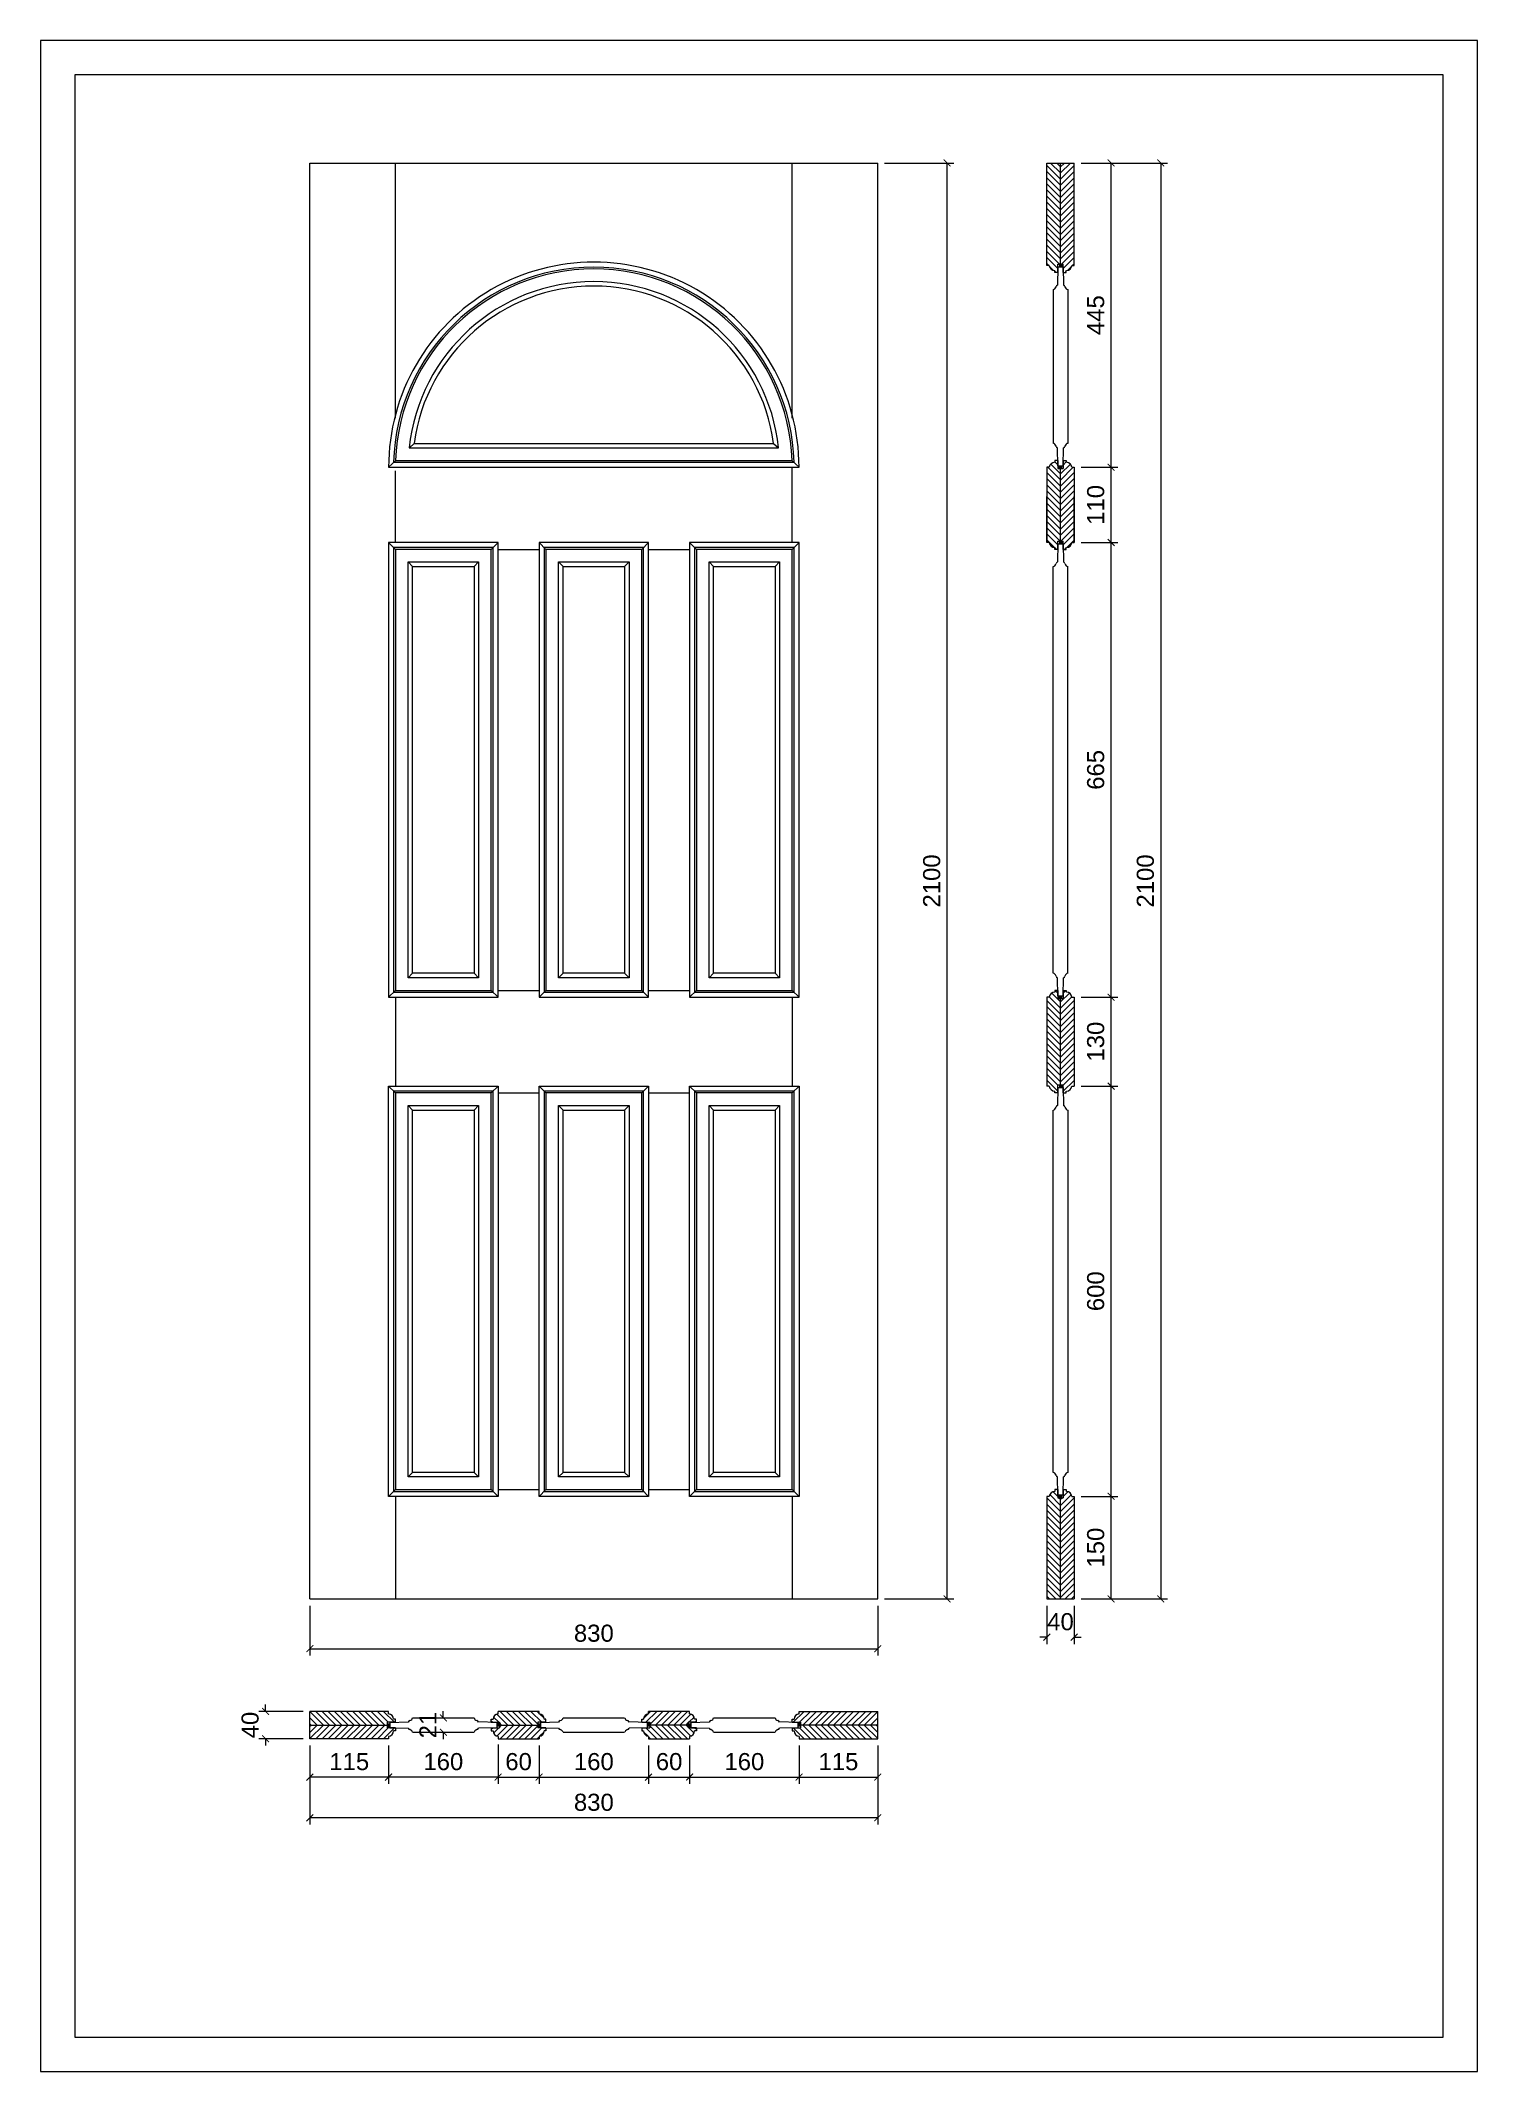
# Model space of a CAD drawing. Header units: millimetres. Extents: x 2105 to 4205, y 632 to 3602.
import ezdxf

# ---------------------------------------------------------------- set-up
doc = ezdxf.new("R2010")
doc.units = ezdxf.units.MM
for name, color, linetype, lineweight in [('图框', 7, 'Continuous', 13), ('填充', 8, 'Continuous', 5), ('标准家私', 4, 'Continuous', 20), ('标注', 2, 'Continuous', 9)]:
    doc.layers.add(name, color=color, linetype=linetype, lineweight=lineweight)
doc.styles.get("Standard").update_dxf_attribs({"font": 'arial.ttf'})
pattern_1 = [(45, (3576.137, 1323.27), (-4.490128, 4.490128), [])]
pattern_2 = [(135, (3616.137, 1323.27), (4.490128, 4.490128), [])]
pattern_3 = [(45, (2499.015, 1118.783), (-4.49013, 4.49013), [])]
pattern_4 = [(315, (2499.015, 1158.783), (-4.49013, -4.49013), [])]
pattern_5 = [(135, (3329.0584, 1118.783), (4.49013, 4.49013), [])]
pattern_6 = [(225, (3329.0584, 1158.783), (4.49013, -4.49013), [])]

# ---------------------------------------------------------------- blocks, each defined once
blk = doc.blocks.new('_ArchTick')
at = {"color": 0, "linetype": 'ByBlock', "const_width": 0.15}
blk.add_lwpolyline([(-0.5, -0.5), (0.5, 0.5)], dxfattribs=at)

msp = doc.modelspace()

# ---------------------------------------------------------------- hatches: boundary and pattern name
at = {"layer": '填充'}
h = msp.add_hatch(dxfattribs=at)
h.set_pattern_fill('ANSI31', color=0, scale=2, style=0)
h.set_pattern_definition(pattern_2)
h.paths.add_polyline_path([(3576.1, 3423.3), (3596.1, 3423.3), (3596.1, 3275.3), (3592.1, 3275.3), (3592.1, 3264.6), (3592.1, 3263.3), (3587.6, 3263.3), (3587.6, 3266, -0.389885), (3579.6, 3273.3), (3576.1, 3273.3)])
h = msp.add_hatch(dxfattribs=at)
h.set_pattern_fill('ANSI31', color=0, scale=2, style=0)
h.set_pattern_definition(pattern_1)
h.paths.add_polyline_path([(3616.1, 3423.3), (3596.1, 3423.3), (3596.1, 3275.3), (3600.1, 3275.3), (3600.1, 3264.6), (3600.2, 3263.3), (3604.6, 3263.3), (3604.6, 3266, 0.389885), (3612.6, 3273.3), (3616.1, 3273.3)])
h = msp.add_hatch(dxfattribs=at)
h.set_pattern_fill('ANSI31', color=0, scale=2, style=0)
h.set_pattern_definition(pattern_2)
h.paths.add_polyline_path([(3576.1, 2935.8), (3576.1, 2978.3), (3579.6, 2978.3, -0.389885), (3587.6, 2985.6), (3587.6, 2988.3), (3592.1, 2988.3), (3592.1, 2986.9), (3592.1, 2976.3), (3596.1, 2976.3), (3596.1, 2870.3), (3592.1, 2870.3), (3592.1, 2859.6), (3592.1, 2858.3), (3587.6, 2858.3), (3587.6, 2861, -0.389885), (3579.6, 2868.3), (3576.1, 2868.3)])
h = msp.add_hatch(dxfattribs=at)
h.set_pattern_fill('ANSI31', color=0, scale=2, style=0)
h.set_pattern_definition(pattern_1)
h.paths.add_polyline_path([(3616.1, 2935.8), (3616.1, 2978.3), (3612.6, 2978.3, 0.389885), (3604.6, 2985.6), (3604.6, 2988.3), (3600.2, 2988.3), (3600.1, 2986.9), (3600.1, 2976.3), (3596.1, 2976.3), (3596.1, 2870.3), (3600.1, 2870.3), (3600.1, 2859.6), (3600.2, 2858.3), (3604.6, 2858.3), (3604.6, 2861, 0.389885), (3612.6, 2868.3), (3616.1, 2868.3)])
h = msp.add_hatch(dxfattribs=at)
h.set_pattern_fill('ANSI31', color=0, scale=2, style=0)
h.set_pattern_definition(pattern_2)
h.paths.add_polyline_path([(3576.1, 2203.3), (3579.6, 2203.3, -0.389885), (3587.6, 2210.6), (3587.6, 2213.3), (3592.1, 2213.3), (3592.1, 2211.9), (3592.1, 2201.3), (3596.1, 2201.3), (3596.1, 2075.3), (3592.1, 2075.3), (3592.1, 2064.6), (3592.1, 2063.3), (3587.6, 2063.3), (3587.6, 2066, -0.389885), (3579.6, 2073.3), (3576.1, 2073.3)])
h = msp.add_hatch(dxfattribs=at)
h.set_pattern_fill('ANSI31', color=0, scale=2, style=0)
h.set_pattern_definition(pattern_1)
h.paths.add_polyline_path([(3616.1, 2203.3), (3612.6, 2203.3, 0.389885), (3604.6, 2210.6), (3604.6, 2213.3), (3600.2, 2213.3), (3600.1, 2211.9), (3600.1, 2201.3), (3596.1, 2201.3), (3596.1, 2075.3), (3600.1, 2075.3), (3600.1, 2064.6), (3600.2, 2063.3), (3604.6, 2063.3), (3604.6, 2066, 0.389885), (3612.6, 2073.3), (3616.1, 2073.3)])
h = msp.add_hatch(dxfattribs=at)
h.set_pattern_fill('ANSI31', color=0, scale=2, style=0)
h.set_pattern_definition(pattern_2)
h.paths.add_polyline_path([(3576.1, 1473.3), (3579.6, 1473.3, -0.389885), (3587.6, 1480.6), (3587.6, 1483.3), (3592.1, 1483.3), (3592.1, 1481.9), (3592.1, 1471.3), (3596.1, 1471.3), (3596.1, 1323.3), (3576.1, 1323.3)])
h = msp.add_hatch(dxfattribs=at)
h.set_pattern_fill('ANSI31', color=0, scale=2, style=0)
h.set_pattern_definition(pattern_1)
h.paths.add_polyline_path([(3616.1, 1473.3), (3612.6, 1473.3, 0.389885), (3604.6, 1480.6), (3604.6, 1483.3), (3600.2, 1483.3), (3600.1, 1481.9), (3600.1, 1471.3), (3596.1, 1471.3), (3596.1, 1323.3), (3616.1, 1323.3)])
h = msp.add_hatch(dxfattribs=at)
h.set_pattern_fill('ANSI31', color=0, scale=2, style=0)
h.set_pattern_definition(pattern_5)
h.paths.add_polyline_path([(2499.1, 1158.8), (2614.1, 1158.8), (2614.1, 1155.3, -0.389885), (2621.4, 1147.3), (2624.1, 1147.3), (2624.1, 1142.8), (2622.7, 1142.8), (2612.1, 1142.8), (2612.1, 1138.8), (2499.1, 1138.8)])
h = msp.add_hatch(dxfattribs=at)
h.set_pattern_fill('ANSI31', color=0, scale=2, style=0)
h.set_pattern_definition(pattern_5)
h.paths.add_polyline_path([(2774.1, 1155.3), (2774.1, 1158.8), (2834, 1158.8), (2834, 1155.3, -0.389885), (2841.3, 1147.3), (2844, 1147.3), (2844, 1142.8), (2842.7, 1142.8), (2832, 1142.8), (2832, 1138.8), (2776.1, 1138.8), (2776.1, 1142.8), (2765.4, 1142.8), (2764.1, 1142.8), (2764.1, 1147.3), (2766.8, 1147.3, -0.389885)])
h = msp.add_hatch(dxfattribs=at)
h.set_pattern_fill('ANSI31', color=0, scale=2, style=0)
h.set_pattern_definition(pattern_3)
h.paths.add_polyline_path([(2994, 1158.8), (2994, 1155.3, 0.389885), (2986.7, 1147.3), (2984, 1147.3), (2984, 1142.8), (2985.4, 1142.8), (2996, 1142.8), (2996, 1138.8), (3052, 1138.8), (3052, 1142.8), (3062.7, 1142.8), (3064, 1142.8), (3064, 1147.3), (3061.3, 1147.3, 0.389885), (3054, 1155.3), (3054, 1158.8)])
h = msp.add_hatch(dxfattribs=at)
h.set_pattern_fill('ANSI31', color=0, scale=2, style=0)
h.set_pattern_definition(pattern_3)
h.paths.add_polyline_path([(3214, 1158.8), (3214, 1155.3, 0.389885), (3206.7, 1147.3), (3204, 1147.3), (3204, 1142.8), (3205.3, 1142.8), (3216, 1142.8), (3216, 1138.8), (3329, 1138.8), (3329, 1158.8)])
h = msp.add_hatch(dxfattribs=at)
h.set_pattern_fill('ANSI31', color=0, scale=2, style=0)
h.set_pattern_definition(pattern_6)
h.paths.add_polyline_path([(2499.1, 1118.8), (2614.1, 1118.8), (2614.1, 1122.3, 0.389885), (2621.4, 1130.3), (2624.1, 1130.3), (2624.1, 1134.8), (2622.7, 1134.8), (2612.1, 1134.8), (2612.1, 1138.8), (2499.1, 1138.8)])
h = msp.add_hatch(dxfattribs=at)
h.set_pattern_fill('ANSI31', color=0, scale=2, style=0)
h.set_pattern_definition(pattern_6)
h.paths.add_polyline_path([(2774.1, 1122.3), (2774.1, 1118.8), (2834, 1118.8), (2834, 1122.3, 0.389885), (2841.3, 1130.3), (2844, 1130.3), (2844, 1134.8), (2842.7, 1134.8), (2832, 1134.8), (2832, 1138.8), (2776.1, 1138.8), (2776.1, 1134.8), (2765.4, 1134.8), (2764.1, 1134.8), (2764.1, 1130.3), (2766.8, 1130.3, 0.389885)])
h = msp.add_hatch(dxfattribs=at)
h.set_pattern_fill('ANSI31', color=0, scale=2, style=0)
h.set_pattern_definition(pattern_4)
h.paths.add_polyline_path([(3054, 1122.3), (3054, 1118.8), (2994, 1118.8), (2994, 1122.3, -0.389885), (2986.7, 1130.3), (2984, 1130.3), (2984, 1134.8), (2985.4, 1134.8), (2996, 1134.8), (2996, 1138.8), (3052, 1138.8), (3052, 1134.8), (3062.7, 1134.8), (3064, 1134.8), (3064, 1130.3), (3061.3, 1130.3, -0.389885)])
h = msp.add_hatch(dxfattribs=at)
h.set_pattern_fill('ANSI31', color=0, scale=2, style=0)
h.set_pattern_definition(pattern_4)
h.paths.add_polyline_path([(3329, 1118.8), (3214, 1118.8), (3214, 1122.3, -0.389885), (3206.7, 1130.3), (3204, 1130.3), (3204, 1134.8), (3205.3, 1134.8), (3216, 1134.8), (3216, 1138.8), (3329, 1138.8)])
at = {"layer": '标准家私'}
for points in [[(3597.9, 3275.3), (3594.4, 3275.3), (3594.4, 3271.3), (3597.9, 3271.3)], [(3597.9, 2980.3), (3594.4, 2980.3), (3594.4, 2976.3), (3597.9, 2976.3)], [(3597.9, 2870.3), (3594.4, 2870.3), (3594.4, 2866.3), (3597.9, 2866.3)], [(3594.4, 2205.3), (3594.4, 2201.3), (3597.9, 2201.3), (3597.9, 2205.3)], [(3597.9, 2075.3), (3594.4, 2075.3), (3594.4, 2071.3), (3597.9, 2071.3)], [(3597.9, 1475.3), (3594.4, 1475.3), (3594.4, 1471.3), (3597.9, 1471.3)], [(2616, 1137), (2616, 1140.5), (2612, 1140.5), (2612, 1137)], [(2776, 1137), (2776, 1140.5), (2772, 1140.5), (2772, 1137)], [(2836, 1137), (2836, 1140.5), (2832, 1140.5), (2832, 1137)], [(2996, 1137), (2996, 1140.5), (2992, 1140.5), (2992, 1137)], [(3056, 1137), (3056, 1140.5), (3052, 1140.5), (3052, 1137)], [(3216, 1137), (3216, 1140.5), (3212, 1140.5), (3212, 1137)]]:
    msp.add_hatch(color=0, dxfattribs=at).paths.add_polyline_path(points)

# ---------------------------------------------------------------- linework, layer by layer
at = {"layer": '图框', "color": 0}
msp.add_lwpolyline([(2105.4, 3602.3), (2105.4, 632.3), (4205.4, 632.3), (4205.4, 3602.3)], close=True, dxfattribs=at)
at = {"layer": '图框', "color": 0, "lineweight": 20}
msp.add_lwpolyline([(2155.4, 3552.3), (2155.4, 682.3), (4155.4, 682.3), (4155.4, 3552.3)], close=True, dxfattribs=at)
at = {"layer": '标准家私', "color": 0}
for p, q in [((2499, 1323.3), (2499, 3423.3)), ((2499, 3423.3), (3329, 3423.3)), ((3329, 1323.3), (3329, 3423.3)), ((3576.1, 3273.3), (3576.1, 3423.3)), ((3576.1, 3423.3), (3616.1, 3423.3)), ((3596.1, 3275.3), (3596.1, 3423.3)), ((3616.1, 3273.3), (3616.1, 3423.3)), ((3579.6, 3273.3), (3576.1, 3273.3)), ((3592.3, 3271.3), (3591.7, 3244.8)), ((3592.1, 3263.3), (3592.1, 3275.3)), ((3592.1, 3275.3), (3600.1, 3275.3)), ((3592.3, 3271.3), (3600, 3271.3)), ((3594.4, 3275.3), (3594.4, 3271.3)), ((3597.9, 3275.3), (3597.9, 3271.3)), ((3600, 3271.3), (3600.6, 3244.8)), ((3600.1, 3263.3), (3600.1, 3275.3)), ((3612.6, 3273.3), (3616.1, 3273.3)), ((3585.6, 3238.3), (3585.6, 3013.3)), ((3587.6, 3263.3), (3587.6, 3266)), ((3592.1, 3263.3), (3587.6, 3263.3)), ((3600.1, 3263.3), (3604.6, 3263.3)), ((3604.6, 3263.3), (3604.6, 3266)), ((3606.6, 3238.3), (3606.6, 3013.3)), ((2644, 3006.7), (3184.1, 3006.7)), ((2651.3, 3013.3), (3176.7, 3013.3)), ((3592.3, 2980.3), (3591.7, 3006.7)), ((3600, 2980.3), (3600.6, 3006.7)), ((2614, 2978.3), (3214, 2978.3)), ((2624.2, 2988.3), (3203.8, 2988.3)), ((3576.1, 2978.3), (3576.1, 2868.3)), ((3579.6, 2978.3), (3576.1, 2978.3)), ((3592.1, 2988.3), (3587.6, 2988.3)), ((3587.6, 2988.3), (3587.6, 2985.6)), ((3592.1, 2988.3), (3592.1, 2976.3)), ((3592.1, 2976.3), (3600.1, 2976.3)), ((3592.3, 2980.3), (3600, 2980.3)), ((3594.4, 2976.3), (3594.4, 2980.3)), ((3596.1, 2870.3), (3596.1, 2976.3)), ((3597.9, 2976.3), (3597.9, 2980.3)), ((3600.1, 2988.3), (3604.6, 2988.3)), ((3600.1, 2988.3), (3600.1, 2976.3)), ((3604.6, 2988.3), (3604.6, 2985.6)), ((3612.6, 2978.3), (3616.1, 2978.3)), ((3616.1, 2978.3), (3616.1, 2868.3)), ((3576.1, 2868.3), (3576.1, 2935.8)), ((3616.1, 2868.3), (3616.1, 2935.8)), ((2774, 2868.3), (2614, 2868.3)), ((2614, 2868.3), (2614, 2203.3)), ((2764, 2858.3), (2624, 2858.3)), ((2624, 2858.3), (2624, 2213.3)), ((2764, 2213.3), (2764, 2858.3)), ((2774, 2203.3), (2774, 2868.3)), ((2994, 2868.3), (2834, 2868.3)), ((2834, 2868.3), (2834, 2203.3)), ((2984, 2858.3), (2844, 2858.3)), ((2844, 2858.3), (2844, 2213.3)), ((2984, 2213.3), (2984, 2858.3)), ((2994, 2203.3), (2994, 2868.3)), ((3214, 2868.3), (3054, 2868.3)), ((3054, 2868.3), (3054, 2203.3)), ((3204, 2858.3), (3064, 2858.3)), ((3064, 2858.3), (3064, 2213.3)), ((3204, 2213.3), (3204, 2858.3)), ((3214, 2203.3), (3214, 2868.3)), ((3579.6, 2868.3), (3576.1, 2868.3)), ((3587.6, 2858.3), (3587.6, 2861)), ((3592.1, 2858.3), (3587.6, 2858.3)), ((3592.3, 2866.3), (3591.7, 2839.8)), ((3592.1, 2858.3), (3592.1, 2870.3)), ((3592.1, 2870.3), (3600.1, 2870.3)), ((3592.3, 2866.3), (3600, 2866.3)), ((3594.4, 2870.3), (3594.4, 2866.3)), ((3597.9, 2870.3), (3597.9, 2866.3)), ((3600, 2866.3), (3600.6, 2839.8)), ((3600.1, 2858.3), (3600.1, 2870.3)), ((3600.1, 2858.3), (3604.6, 2858.3)), ((3604.6, 2858.3), (3604.6, 2861)), ((3612.6, 2868.3), (3616.1, 2868.3)), ((2642.5, 2231.7), (2642.5, 2839.8)), ((2642.5, 2839.8), (2745.6, 2839.8)), ((2649, 2238.3), (2649, 2833.3)), ((2649, 2833.3), (2739, 2833.3)), ((2739, 2833.3), (2739, 2238.3)), ((2745.6, 2839.8), (2745.6, 2231.7)), ((2862.5, 2231.7), (2862.5, 2839.8)), ((2862.5, 2839.8), (2965.6, 2839.8)), ((2869, 2238.3), (2869, 2833.3)), ((2869, 2833.3), (2959, 2833.3)), ((2959, 2833.3), (2959, 2238.3)), ((2965.6, 2839.8), (2965.6, 2231.7)), ((3082.5, 2231.7), (3082.5, 2839.8)), ((3082.5, 2839.8), (3185.6, 2839.8)), ((3089, 2238.3), (3089, 2833.3)), ((3089, 2833.3), (3179, 2833.3)), ((3179, 2833.3), (3179, 2238.3)), ((3185.6, 2839.8), (3185.6, 2231.7)), ((3585.6, 2238.3), (3585.6, 2833.3)), ((3606.6, 2238.3), (3606.6, 2833.3)), ((2745.6, 2231.7), (2642.5, 2231.7)), ((2739, 2238.3), (2649, 2238.3)), ((2965.6, 2231.7), (2862.5, 2231.7)), ((2959, 2238.3), (2869, 2238.3)), ((3185.6, 2231.7), (3082.5, 2231.7)), ((3179, 2238.3), (3089, 2238.3)), ((3592.3, 2205.3), (3591.7, 2231.7)), ((3600, 2205.3), (3600.6, 2231.7)), ((2614, 2203.3), (2774, 2203.3)), ((2624, 2213.3), (2764, 2213.3)), ((2834, 2203.3), (2994, 2203.3)), ((2844, 2213.3), (2984, 2213.3)), ((3054, 2203.3), (3214, 2203.3)), ((3064, 2213.3), (3204, 2213.3)), ((3576.1, 2203.3), (3576.1, 2073.3)), ((3579.6, 2203.3), (3576.1, 2203.3)), ((3592.1, 2213.3), (3587.6, 2213.3)), ((3587.6, 2213.3), (3587.6, 2210.6)), ((3592.1, 2213.3), (3592.1, 2201.3)), ((3592.1, 2201.3), (3600.1, 2201.3)), ((3592.3, 2205.3), (3600, 2205.3)), ((3594.4, 2201.3), (3594.4, 2205.3)), ((3596.1, 2075.3), (3596.1, 2201.3)), ((3597.9, 2201.3), (3597.9, 2205.3)), ((3600.1, 2213.3), (3604.6, 2213.3)), ((3600.1, 2213.3), (3600.1, 2201.3)), ((3604.6, 2213.3), (3604.6, 2210.6)), ((3612.6, 2203.3), (3616.1, 2203.3)), ((3616.1, 2203.3), (3616.1, 2073.3)), ((2614, 2073.3), (2774, 2073.3)), ((2614, 1473.3), (2614, 2073.3)), ((2614, 2073.3), (2774, 2073.3)), ((2764, 2063.3), (2624, 2063.3)), ((2624, 2063.3), (2624, 1483.3)), ((2764, 1483.3), (2764, 2063.3)), ((2774, 2073.3), (2774, 1473.3)), ((2834, 2073.3), (2994, 2073.3)), ((2834, 1473.3), (2834, 2073.3)), ((2834, 2073.3), (2994, 2073.3)), ((2984, 2063.3), (2844, 2063.3)), ((2844, 2063.3), (2844, 1483.3)), ((2984, 1483.3), (2984, 2063.3)), ((2994, 2073.3), (2994, 1473.3)), ((3054, 2073.3), (3214, 2073.3)), ((3054, 1473.3), (3054, 2073.3)), ((3054, 2073.3), (3214, 2073.3)), ((3204, 2063.3), (3064, 2063.3)), ((3064, 2063.3), (3064, 1483.3)), ((3204, 1483.3), (3204, 2063.3)), ((3214, 2073.3), (3214, 1473.3)), ((3579.6, 2073.3), (3576.1, 2073.3)), ((3587.6, 2063.3), (3587.6, 2066)), ((3592.1, 2063.3), (3587.6, 2063.3)), ((3592.3, 2071.3), (3591.7, 2044.8)), ((3592.1, 2063.3), (3592.1, 2075.3)), ((3592.1, 2075.3), (3600.1, 2075.3)), ((3592.3, 2071.3), (3600, 2071.3)), ((3594.4, 2075.3), (3594.4, 2071.3)), ((3597.9, 2075.3), (3597.9, 2071.3)), ((3600, 2071.3), (3600.6, 2044.8)), ((3600.1, 2063.3), (3600.1, 2075.3)), ((3600.1, 2063.3), (3604.6, 2063.3)), ((3604.6, 2063.3), (3604.6, 2066)), ((3612.6, 2073.3), (3616.1, 2073.3)), ((2642.5, 1501.7), (2642.5, 2044.8)), ((2642.5, 2044.8), (2745.6, 2044.8)), ((2649, 1508.3), (2649, 2038.3)), ((2649, 2038.3), (2739, 2038.3)), ((2739, 2038.3), (2739, 1508.3)), ((2745.6, 2044.8), (2745.6, 1501.7)), ((2862.5, 1501.7), (2862.5, 2044.8)), ((2862.5, 2044.8), (2965.6, 2044.8)), ((2869, 1508.3), (2869, 2038.3)), ((2869, 2038.3), (2959, 2038.3)), ((2959, 2038.3), (2959, 1508.3)), ((2965.6, 2044.8), (2965.6, 1501.7)), ((3082.5, 1501.7), (3082.5, 2044.8)), ((3082.5, 2044.8), (3185.6, 2044.8)), ((3089, 1508.3), (3089, 2038.3)), ((3089, 2038.3), (3179, 2038.3)), ((3179, 2038.3), (3179, 1508.3)), ((3185.6, 2044.8), (3185.6, 1501.7)), ((3585.6, 1508.3), (3585.6, 2038.3)), ((3606.6, 2038.3), (3606.6, 1508.3)), ((2745.6, 1501.7), (2642.5, 1501.7)), ((2739, 1508.3), (2649, 1508.3)), ((2965.6, 1501.7), (2862.5, 1501.7)), ((2959, 1508.3), (2869, 1508.3)), ((3185.6, 1501.7), (3082.5, 1501.7)), ((3179, 1508.3), (3089, 1508.3)), ((3592.3, 1475.3), (3591.7, 1501.7)), ((3600, 1475.3), (3600.6, 1501.7)), ((2774, 1473.3), (2614, 1473.3)), ((2624, 1483.3), (2764, 1483.3)), ((2994, 1473.3), (2834, 1473.3)), ((2844, 1483.3), (2984, 1483.3)), ((3214, 1473.3), (3054, 1473.3)), ((3064, 1483.3), (3204, 1483.3)), ((3576.1, 1473.3), (3576.1, 1323.3)), ((3579.6, 1473.3), (3576.1, 1473.3)), ((3592.1, 1483.3), (3587.6, 1483.3)), ((3587.6, 1483.3), (3587.6, 1480.6)), ((3592.1, 1483.3), (3592.1, 1471.3)), ((3592.1, 1471.3), (3600.1, 1471.3)), ((3592.3, 1475.3), (3600, 1475.3)), ((3594.4, 1471.3), (3594.4, 1475.3)), ((3596.1, 1323.3), (3596.1, 1471.3)), ((3597.9, 1471.3), (3597.9, 1475.3)), ((3600.1, 1483.3), (3604.6, 1483.3)), ((3600.1, 1483.3), (3600.1, 1471.3)), ((3604.6, 1483.3), (3604.6, 1480.6)), ((3612.6, 1473.3), (3616.1, 1473.3)), ((3616.1, 1473.3), (3616.1, 1323.3)), ((2499, 1323.3), (3329, 1323.3)), ((3576.1, 1323.3), (3616.1, 1323.3)), ((2614, 1158.8), (2499, 1158.8)), ((2499, 1118.8), (2499, 1158.8)), ((2614, 1155.3), (2614, 1158.8)), ((2834, 1158.8), (2774, 1158.8)), ((2774, 1155.3), (2774, 1158.8)), ((2834, 1155.3), (2834, 1158.8)), ((3054, 1158.8), (2994, 1158.8)), ((2994, 1155.3), (2994, 1158.8)), ((3054, 1155.3), (3054, 1158.8)), ((3214, 1155.3), (3214, 1158.8)), ((3214, 1158.8), (3329, 1158.8)), ((3329, 1118.8), (3329, 1158.8)), ((2499.1, 1138.8), (2612.1, 1138.8)), ((2624, 1142.8), (2612, 1142.8)), ((2612, 1142.8), (2612, 1134.8)), ((2612, 1140.5), (2616, 1140.5)), ((2612, 1137), (2616, 1137)), ((2624, 1134.8), (2612, 1134.8)), ((2616, 1142.6), (2642.5, 1143.3)), ((2616, 1142.6), (2616, 1134.9)), ((2616, 1134.9), (2642.5, 1134.3)), ((2624, 1147.3), (2621.3, 1147.3)), ((2624, 1130.3), (2621.3, 1130.3)), ((2624, 1142.8), (2624, 1147.3)), ((2624, 1134.8), (2624, 1130.3)), ((2649, 1149.3), (2739, 1149.3)), ((2772, 1142.6), (2745.6, 1143.3)), ((2772, 1134.9), (2745.6, 1134.3)), ((2764, 1142.8), (2764, 1147.3)), ((2764, 1147.3), (2766.7, 1147.3)), ((2764, 1142.8), (2776, 1142.8)), ((2764, 1134.8), (2764, 1130.3)), ((2764, 1134.8), (2776, 1134.8)), ((2764, 1130.3), (2766.7, 1130.3)), ((2772, 1142.6), (2772, 1134.9)), ((2776, 1140.5), (2772, 1140.5)), ((2776, 1137), (2772, 1137)), ((2776, 1142.8), (2776, 1134.8)), ((2776.1, 1138.8), (2832, 1138.8)), ((2844, 1142.8), (2832, 1142.8)), ((2832, 1142.8), (2832, 1134.8)), ((2832, 1140.5), (2836, 1140.5)), ((2832, 1137), (2836, 1137)), ((2844, 1134.8), (2832, 1134.8)), ((2836, 1142.6), (2862.5, 1143.3)), ((2836, 1142.6), (2836, 1134.9)), ((2836, 1134.9), (2862.5, 1134.3)), ((2844, 1147.3), (2841.3, 1147.3)), ((2844, 1130.3), (2841.3, 1130.3)), ((2844, 1142.8), (2844, 1147.3)), ((2844, 1134.8), (2844, 1130.3)), ((2869, 1149.3), (2959, 1149.3)), ((2992, 1142.6), (2965.6, 1143.3)), ((2992, 1134.9), (2965.6, 1134.3)), ((2984, 1142.8), (2984, 1147.3)), ((2984, 1147.3), (2986.7, 1147.3)), ((2984, 1142.8), (2996, 1142.8)), ((2984, 1134.8), (2984, 1130.3)), ((2984, 1134.8), (2996, 1134.8)), ((2984, 1130.3), (2986.7, 1130.3)), ((2992, 1142.6), (2992, 1134.9)), ((2996, 1140.5), (2992, 1140.5)), ((2996, 1137), (2992, 1137)), ((2996, 1142.8), (2996, 1134.8)), ((3052, 1138.8), (2996, 1138.8)), ((3064, 1142.8), (3052, 1142.8)), ((3052, 1142.8), (3052, 1134.8)), ((3052, 1140.5), (3056, 1140.5)), ((3052, 1137), (3056, 1137)), ((3064, 1134.8), (3052, 1134.8)), ((3056, 1142.6), (3082.5, 1143.3)), ((3056, 1142.6), (3056, 1134.9)), ((3056, 1134.9), (3082.5, 1134.3)), ((3064, 1147.3), (3061.3, 1147.3)), ((3064, 1130.3), (3061.3, 1130.3)), ((3064, 1142.8), (3064, 1147.3)), ((3064, 1134.8), (3064, 1130.3)), ((3089, 1149.3), (3179, 1149.3)), ((3212, 1142.6), (3185.6, 1143.3)), ((3212, 1134.9), (3185.6, 1134.3)), ((3204, 1142.8), (3204, 1147.3)), ((3204, 1147.3), (3206.7, 1147.3)), ((3204, 1142.8), (3216, 1142.8)), ((3204, 1134.8), (3204, 1130.3)), ((3204, 1134.8), (3216, 1134.8)), ((3204, 1130.3), (3206.7, 1130.3)), ((3212, 1142.6), (3212, 1134.9)), ((3216, 1140.5), (3212, 1140.5)), ((3216, 1137), (3212, 1137)), ((3216, 1142.8), (3216, 1134.8)), ((3329, 1138.8), (3216, 1138.8)), ((2614, 1118.8), (2499, 1118.8)), ((2614, 1122.3), (2614, 1118.8)), ((2649, 1128.3), (2739, 1128.3)), ((2774, 1122.3), (2774, 1118.8)), ((2774, 1118.8), (2834, 1118.8)), ((2834, 1122.3), (2834, 1118.8)), ((2869, 1128.3), (2959, 1128.3)), ((2994, 1122.3), (2994, 1118.8)), ((2994, 1118.8), (3054, 1118.8)), ((3054, 1122.3), (3054, 1118.8)), ((3089, 1128.3), (3179, 1128.3)), ((3214, 1122.3), (3214, 1118.8)), ((3214, 1118.8), (3329, 1118.8))]:
    msp.add_line(p, q, dxfattribs=at)
at = {"layer": '标准家私', "color": 0, "lineweight": 5}
for p, q in [((2624, 3050.1), (2624, 3423.3)), ((3204, 3050.1), (3204, 3423.3)), ((2651.3, 3013.3), (2644.4, 3006.7)), ((3176.7, 3013.3), (3183.7, 3006.7)), ((2624.7, 2988.3), (2614, 2978.3)), ((2621.4, 2985.6), (3206.6, 2985.6)), ((2624, 2868.3), (2624, 2973.3)), ((3203.4, 2988.3), (3214, 2978.3)), ((3204, 2868.3), (3204, 2978.3)), ((2614, 2868.3), (2624, 2858.3)), ((2766.7, 2861), (2621.3, 2861)), ((2621.3, 2861), (2621.3, 2210.6)), ((2774, 2868.3), (2764, 2858.3)), ((2766.7, 2210.6), (2766.7, 2861)), ((2774, 2858.3), (2834, 2858.3)), ((2834, 2868.3), (2844, 2858.3)), ((2986.7, 2861), (2841.3, 2861)), ((2841.3, 2861), (2841.3, 2210.6)), ((2994, 2868.3), (2984, 2858.3)), ((2986.7, 2210.6), (2986.7, 2861)), ((2994, 2858.3), (3054, 2858.3)), ((3054, 2868.3), (3064, 2858.3)), ((3206.7, 2861), (3061.3, 2861)), ((3061.3, 2861), (3061.3, 2210.6)), ((3214, 2868.3), (3204, 2858.3)), ((3206.7, 2210.6), (3206.7, 2861)), ((2642.5, 2839.8), (2649, 2833.3)), ((2745.6, 2839.8), (2739, 2833.3)), ((2862.5, 2839.8), (2869, 2833.3)), ((2965.6, 2839.8), (2959, 2833.3)), ((3082.5, 2839.8), (3089, 2833.3)), ((3185.6, 2839.8), (3179, 2833.3)), ((2642.5, 2231.7), (2649, 2238.3)), ((2745.6, 2231.7), (2739, 2238.3)), ((2745.6, 2231.7), (2739, 2238.3)), ((2862.5, 2231.7), (2869, 2238.3)), ((2862.5, 2231.7), (2869, 2238.3)), ((2965.6, 2231.7), (2959, 2238.3)), ((2965.6, 2231.7), (2959, 2238.3)), ((3082.5, 2231.7), (3089, 2238.3)), ((3082.5, 2231.7), (3089, 2238.3)), ((3185.6, 2231.7), (3179, 2238.3)), ((2614, 2203.3), (2624, 2213.3)), ((2621.3, 2210.6), (2766.7, 2210.6)), ((2624, 2203.3), (2624, 2073.3)), ((2774, 2203.3), (2764, 2213.3)), ((2774, 2203.3), (2764, 2213.3)), ((2774, 2213.3), (2834, 2213.3)), ((2834, 2203.3), (2844, 2213.3)), ((2834, 2203.3), (2844, 2213.3)), ((2841.3, 2210.6), (2986.7, 2210.6)), ((2994, 2203.3), (2984, 2213.3)), ((2994, 2203.3), (2984, 2213.3)), ((2994, 2213.3), (3054, 2213.3)), ((3054, 2203.3), (3064, 2213.3)), ((3054, 2203.3), (3064, 2213.3)), ((3061.3, 2210.6), (3206.7, 2210.6)), ((3214, 2203.3), (3204, 2213.3)), ((3204, 2203.3), (3204, 2073.3)), ((2614, 2073.3), (2624, 2063.3)), ((2766.7, 2066), (2621.3, 2066)), ((2621.3, 2066), (2621.3, 1480.6)), ((2774, 2073.3), (2764, 2063.3)), ((2766.7, 1480.6), (2766.7, 2066)), ((2774, 2063.3), (2834, 2063.3)), ((2834, 2073.3), (2844, 2063.3)), ((2986.7, 2066), (2841.3, 2066)), ((2841.3, 2066), (2841.3, 1480.6)), ((2994, 2073.3), (2984, 2063.3)), ((2986.7, 1480.6), (2986.7, 2066)), ((2994, 2063.3), (3054, 2063.3)), ((3054, 2073.3), (3064, 2063.3)), ((3206.7, 2066), (3061.3, 2066)), ((3061.3, 2066), (3061.3, 1480.6)), ((3214, 2073.3), (3204, 2063.3)), ((3206.7, 1480.6), (3206.7, 2066)), ((2642.5, 2044.8), (2649, 2038.3)), ((2745.6, 2044.8), (2739, 2038.3)), ((2862.5, 2044.8), (2869, 2038.3)), ((2965.6, 2044.8), (2959, 2038.3)), ((3082.5, 2044.8), (3089, 2038.3)), ((3185.6, 2044.8), (3179, 2038.3)), ((2642.5, 1501.7), (2649, 1508.3)), ((2745.6, 1501.7), (2739, 1508.3)), ((2862.5, 1501.7), (2869, 1508.3)), ((2965.6, 1501.7), (2959, 1508.3)), ((3082.5, 1501.7), (3089, 1508.3)), ((3185.6, 1501.7), (3179, 1508.3)), ((2614, 1473.3), (2624, 1483.3)), ((2621.3, 1480.6), (2766.7, 1480.6)), ((2624, 1473.3), (2624, 1323.3)), ((2774, 1473.3), (2764, 1483.3)), ((2774, 1483.3), (2834, 1483.3)), ((2834, 1473.3), (2844, 1483.3)), ((2841.3, 1480.6), (2986.7, 1480.6)), ((2994, 1473.3), (2984, 1483.3)), ((2994, 1483.3), (3054, 1483.3)), ((3054, 1473.3), (3064, 1483.3)), ((3061.3, 1480.6), (3206.7, 1480.6)), ((3214, 1473.3), (3204, 1483.3)), ((3204, 1473.3), (3204, 1323.3))]:
    msp.add_line(p, q, dxfattribs=at)
at = {"layer": '标准家私', "color": 0}
for centre, radius, start, end in [((2914, 2978.3), 300, 359.9998, 180.0002), ((2914, 2978.3), 290, 1.9759, 178.0241), ((3587.6, 3274), 8, 185.0194, 270.2197), ((3604.7, 3274), 8, 269.7803, 354.9806), ((2914, 2978.3), 271.5, 6.0137, 173.9863), ((2914, 2978.3), 265, 7.5886, 172.4114), ((3583.7, 3244.8), 6.79, 286.6446, 307.065), ((3583.3, 3244.2), 6.58, 313.306, 344.4064), ((3593.2, 3241.4), 3.74, 114.9141, 165.2702), ((3599, 3241.4), 3.74, 14.7298, 65.0859), ((3609, 3244.2), 6.58, 195.5936, 226.694), ((3608.6, 3244.8), 6.79, 232.935, 253.3554), ((3583.7, 3006.8), 6.79, 52.935, 73.3554), ((3583.3, 3007.4), 6.58, 15.5936, 46.694), ((3593.2, 3010.1), 3.74, 194.7298, 245.0859), ((3599, 3010.1), 3.74, 294.9141, 345.2702), ((3609, 3007.4), 6.58, 133.306, 164.4064), ((3608.6, 3006.8), 6.79, 106.6446, 127.065), ((3587.6, 2977.6), 8, 89.7803, 174.9806), ((3604.7, 2977.6), 8, 5.0194, 90.2197), ((3587.6, 2869), 8, 185.0194, 270.2197), ((3604.7, 2869), 8, 269.7803, 354.9806), ((3583.7, 2839.8), 6.79, 286.6446, 307.065), ((3583.3, 2839.2), 6.58, 313.306, 344.4064), ((3593.2, 2836.4), 3.74, 114.9141, 165.2702), ((3599, 2836.4), 3.74, 14.7298, 65.0859), ((3609, 2839.2), 6.58, 195.5936, 226.694), ((3608.6, 2839.8), 6.79, 232.935, 253.3554), ((3583.7, 2231.8), 6.79, 52.935, 73.3554), ((3583.3, 2232.4), 6.58, 15.5936, 46.694), ((3593.2, 2235.1), 3.74, 194.7298, 245.0859), ((3599, 2235.1), 3.74, 294.9141, 345.2702), ((3609, 2232.4), 6.58, 133.306, 164.4064), ((3608.6, 2231.8), 6.79, 106.6446, 127.065), ((3587.6, 2202.6), 8, 89.7803, 174.9806), ((3604.7, 2202.6), 8, 5.0194, 90.2197), ((3587.6, 2074), 8, 185.0194, 270.2197), ((3604.7, 2074), 8, 269.7803, 354.9806), ((3583.7, 2044.8), 6.79, 286.6446, 307.065), ((3583.3, 2044.2), 6.58, 313.306, 344.4064), ((3593.2, 2041.4), 3.74, 114.9141, 165.2702), ((3599, 2041.4), 3.74, 14.7298, 65.0859), ((3609, 2044.2), 6.58, 195.5936, 226.694), ((3608.6, 2044.8), 6.79, 232.935, 253.3554), ((3583.7, 1501.8), 6.79, 52.935, 73.3554), ((3583.3, 1502.4), 6.58, 15.5936, 46.694), ((3593.2, 1505.1), 3.74, 194.7298, 245.0859), ((3599, 1505.1), 3.74, 294.9141, 345.2702), ((3609, 1502.4), 6.58, 133.306, 164.4064), ((3608.6, 1501.8), 6.79, 106.6446, 127.065), ((3587.6, 1472.6), 8, 89.7803, 174.9806), ((3604.7, 1472.6), 8, 5.0194, 90.2197), ((2613.3, 1147.3), 8, 359.7803, 84.9806), ((2613.3, 1130.3), 8, 275.0194, 0.2197), ((2645.9, 1141.7), 3.74, 104.7298, 155.0859), ((2645.9, 1135.9), 3.74, 204.9141, 255.2702), ((2643.1, 1151.6), 6.58, 285.5936, 316.694), ((2643.1, 1125.9), 6.58, 43.306, 74.4064), ((2642.5, 1151.2), 6.79, 322.935, 343.3554), ((2642.5, 1126.3), 6.79, 16.6446, 37.065), ((2745.5, 1151.2), 6.79, 196.6446, 217.065), ((2745.5, 1126.3), 6.79, 142.935, 163.3554), ((2744.9, 1151.6), 6.58, 223.306, 254.4064), ((2744.9, 1125.9), 6.58, 105.5936, 136.694), ((2742.2, 1141.7), 3.74, 24.9141, 75.2702), ((2742.2, 1135.9), 3.74, 284.7298, 335.0859), ((2774.7, 1147.3), 8, 95.0194, 180.2197), ((2774.7, 1130.3), 8, 179.7803, 264.9806), ((2833.3, 1147.3), 8, 359.7803, 84.9806), ((2833.3, 1130.3), 8, 275.0194, 0.2197), ((2865.9, 1141.7), 3.74, 104.7298, 155.0859), ((2865.9, 1135.9), 3.74, 204.9141, 255.2702), ((2863.1, 1151.6), 6.58, 285.5936, 316.694), ((2863.1, 1125.9), 6.58, 43.306, 74.4064), ((2862.5, 1151.2), 6.79, 322.935, 343.3554), ((2862.5, 1126.3), 6.79, 16.6446, 37.065), ((2965.6, 1151.2), 6.79, 196.6446, 217.065), ((2965.6, 1126.3), 6.79, 142.935, 163.3554), ((2964.9, 1151.6), 6.58, 223.306, 254.4064), ((2964.9, 1125.9), 6.58, 105.5936, 136.694), ((2962.2, 1141.7), 3.74, 24.9141, 75.2702), ((2962.2, 1135.9), 3.74, 284.7298, 335.0859), ((2994.7, 1147.3), 8, 95.0194, 180.2197), ((2994.7, 1130.3), 8, 179.7803, 264.9806), ((3053.3, 1147.3), 8, 359.7803, 84.9806), ((3053.3, 1130.3), 8, 275.0194, 0.2197), ((3085.8, 1141.7), 3.74, 104.7298, 155.0859), ((3085.8, 1135.9), 3.74, 204.9141, 255.2702), ((3083.1, 1151.6), 6.58, 285.5936, 316.694), ((3083.1, 1125.9), 6.58, 43.306, 74.4064), ((3082.5, 1151.2), 6.79, 322.935, 343.3554), ((3082.5, 1126.3), 6.79, 16.6446, 37.065), ((3185.5, 1151.2), 6.79, 196.6446, 217.065), ((3185.5, 1126.3), 6.79, 142.935, 163.3554), ((3184.9, 1151.6), 6.58, 223.306, 254.4064), ((3184.9, 1125.9), 6.58, 105.5936, 136.694), ((3182.2, 1141.7), 3.74, 24.9141, 75.2702), ((3182.2, 1135.9), 3.74, 284.7298, 335.0859), ((3214.7, 1147.3), 8, 95.0194, 180.2197), ((3214.7, 1130.3), 8, 179.7803, 264.9806)]:
    msp.add_arc(centre, radius, start, end, dxfattribs=at)
at = {"layer": '标准家私', "color": 0, "lineweight": 5}
msp.add_arc((2914, 2978.3), 292.7, 1.429, 178.571, dxfattribs=at)
at = {"layer": '标注', "color": 0}
for p, q in [((3339, 3423.3), (3440.4, 3423.3)), ((3430.4, 1323.3), (3430.4, 3423.3)), ((3626.1, 3423.3), (3680.1, 3423.3)), ((3626.1, 3423.3), (3752.7, 3423.3)), ((3670.1, 2978.3), (3670.1, 3423.3)), ((3742.7, 3423.3), (3742.7, 1323.3)), ((3626.1, 2978.3), (3680.1, 2978.3)), ((3626.1, 2978.3), (3680.1, 2978.3)), ((3670.1, 2868.3), (3670.1, 2978.3)), ((3626.1, 2868.3), (3680.1, 2868.3)), ((3626.1, 2868.3), (3680.1, 2868.3)), ((3670.1, 2203.3), (3670.1, 2868.3)), ((3626.1, 2203.3), (3680.1, 2203.3)), ((3626.1, 2203.3), (3680.1, 2203.3)), ((3670.1, 2073.3), (3670.1, 2203.3)), ((3626.1, 2073.3), (3680.1, 2073.3)), ((3626.1, 2073.3), (3680.1, 2073.3)), ((3670.1, 1473.3), (3670.1, 2073.3)), ((3626.1, 1473.3), (3680.1, 1473.3)), ((3626.1, 1473.3), (3680.1, 1473.3)), ((3670.1, 1323.3), (3670.1, 1473.3)), ((2499, 1313.3), (2499, 1240.5)), ((3329, 1313.3), (3329, 1240.5)), ((3339, 1323.3), (3440.4, 1323.3)), ((3576.1, 1313.3), (3576.1, 1257.3)), ((3616.1, 1313.3), (3616.1, 1257.3)), ((3626.1, 1323.3), (3680.1, 1323.3)), ((3626.1, 1323.3), (3752.7, 1323.3)), ((2499, 1250.5), (3329, 1250.5)), ((3576.1, 1267.3), (3566.1, 1267.3)), ((3616.1, 1267.3), (3626.1, 1267.3)), ((2489, 1158.8), (2424.2, 1158.8)), ((2434.2, 1158.8), (2434.2, 1168.8)), ((2694, 1149.3), (2694, 1159.3)), ((2682.4, 1149.3), (2704, 1149.3)), ((2489, 1118.8), (2424.2, 1118.8)), ((2434.2, 1118.8), (2434.2, 1108.8)), ((2499, 1108.8), (2499, 993.2)), ((2499, 1108.8), (2499, 1052.7)), ((2614, 1108.8), (2614, 1052.7)), ((2614, 1108.8), (2614, 1052.7)), ((2682.4, 1128.3), (2704, 1128.3)), ((2694, 1128.3), (2694, 1118.3)), ((2774, 1110.5), (2774, 1052.7)), ((2774, 1108.8), (2774, 1052.7)), ((2834, 1108.8), (2834, 1052.7)), ((2834, 1108.8), (2834, 1052.7)), ((2994, 1108.8), (2994, 1052.7)), ((2994, 1108.8), (2994, 1052.7)), ((3054, 1108.8), (3054, 1052.7)), ((3054, 1108.8), (3054, 1052.7)), ((3214, 1108.8), (3214, 1052.7)), ((3214, 1108.8), (3214, 1052.7)), ((3329, 1108.8), (3329, 1052.7)), ((3329, 1108.8), (3329, 993.2)), ((2614, 1062.7), (2499, 1062.7)), ((2774, 1062.7), (2614, 1062.7)), ((2774, 1062.7), (2834, 1062.7)), ((2834, 1062.7), (2994, 1062.7)), ((2994, 1062.7), (3054, 1062.7)), ((3054, 1062.7), (3214, 1062.7)), ((3214, 1062.7), (3329, 1062.7)), ((3329, 1003.2), (2499, 1003.2))]:
    msp.add_line(p, q, dxfattribs=at)

# ---------------------------------------------------------------- block references
at = {"layer": '标注', "color": 0, "xscale": 10, "yscale": 10, "zscale": 10}
for p, rotation in [((3430.4, 3423.3), 90), ((3670.1, 3423.3), 90), ((3742.7, 3423.3), 90), ((3670.1, 2978.3), 90), ((3670.1, 2978.3), 270), ((3670.1, 2868.3), 90), ((3670.1, 2868.3), 270), ((3670.1, 2203.3), 90), ((3670.1, 2203.3), 270), ((3670.1, 2073.3), 90), ((3670.1, 2073.3), 270), ((3670.1, 1473.3), 90), ((3670.1, 1473.3), 270), ((3430.4, 1323.3), 270), ((3670.1, 1323.3), 270), ((3742.7, 1323.3), 270), ((2499, 1250.5), 180), ((3616.1, 1267.3), 180), ((2434.2, 1158.8), 270), ((2694, 1149.3), 270), ((2694, 1128.3), 90), ((2434.2, 1118.8), 90), ((2499, 1062.7), 180), ((2614, 1062.7), 180), ((2774, 1062.7), 180), ((2834, 1062.7), 180), ((2994, 1062.7), 180), ((3054, 1062.7), 180), ((3214, 1062.7), 180), ((2499, 1003.2), 180)]:
    msp.add_blockref('_ArchTick', p, dxfattribs=dict(at, rotation=rotation))
for p in [(3329, 1250.5), (3576.1, 1267.3), (2614, 1062.7), (2774, 1062.7), (2834, 1062.7), (2994, 1062.7), (3054, 1062.7), (3214, 1062.7), (3329, 1062.7), (3329, 1003.2)]:
    msp.add_blockref('_ArchTick', p, dxfattribs=at)

# ---------------------------------------------------------------- texts
at = {"layer": '标注', "color": 0, "char_height": 25, "attachment_point": 5, "rotation": 90}
for s, insert in [('445', (3647.6, 3200.8)), ('110', (3647.6, 2923.3)), ('665', (3647.6, 2535.8)), ('2100', (3407.9, 2373.3)), ('2100', (3720.2, 2373.3)), ('130', (3647.6, 2138.3)), ('600', (3647.6, 1773.3)), ('150', (3647.6, 1398.3)), ('40', (2411.7, 1138.8)), ('21', (2671.5, 1138.8))]:
    msp.add_mtext(s, dxfattribs=dict(at, insert=insert))
at = {"layer": '标注', "color": 0, "char_height": 25, "attachment_point": 5}
for s, insert in [('830', (2914, 1273)), ('40', (3596.1, 1289.8)), ('115', (2556.5, 1085.2)), ('160', (2694, 1085.2)), ('60', (2804, 1085.2)), ('160', (2914, 1085.2)), ('60', (3024, 1085.2)), ('160', (3134, 1085.2)), ('115', (3271.5, 1085.2)), ('830', (2914, 1025.7))]:
    msp.add_mtext(s, dxfattribs=dict(at, insert=insert))

doc.saveas('drawing.dxf')
